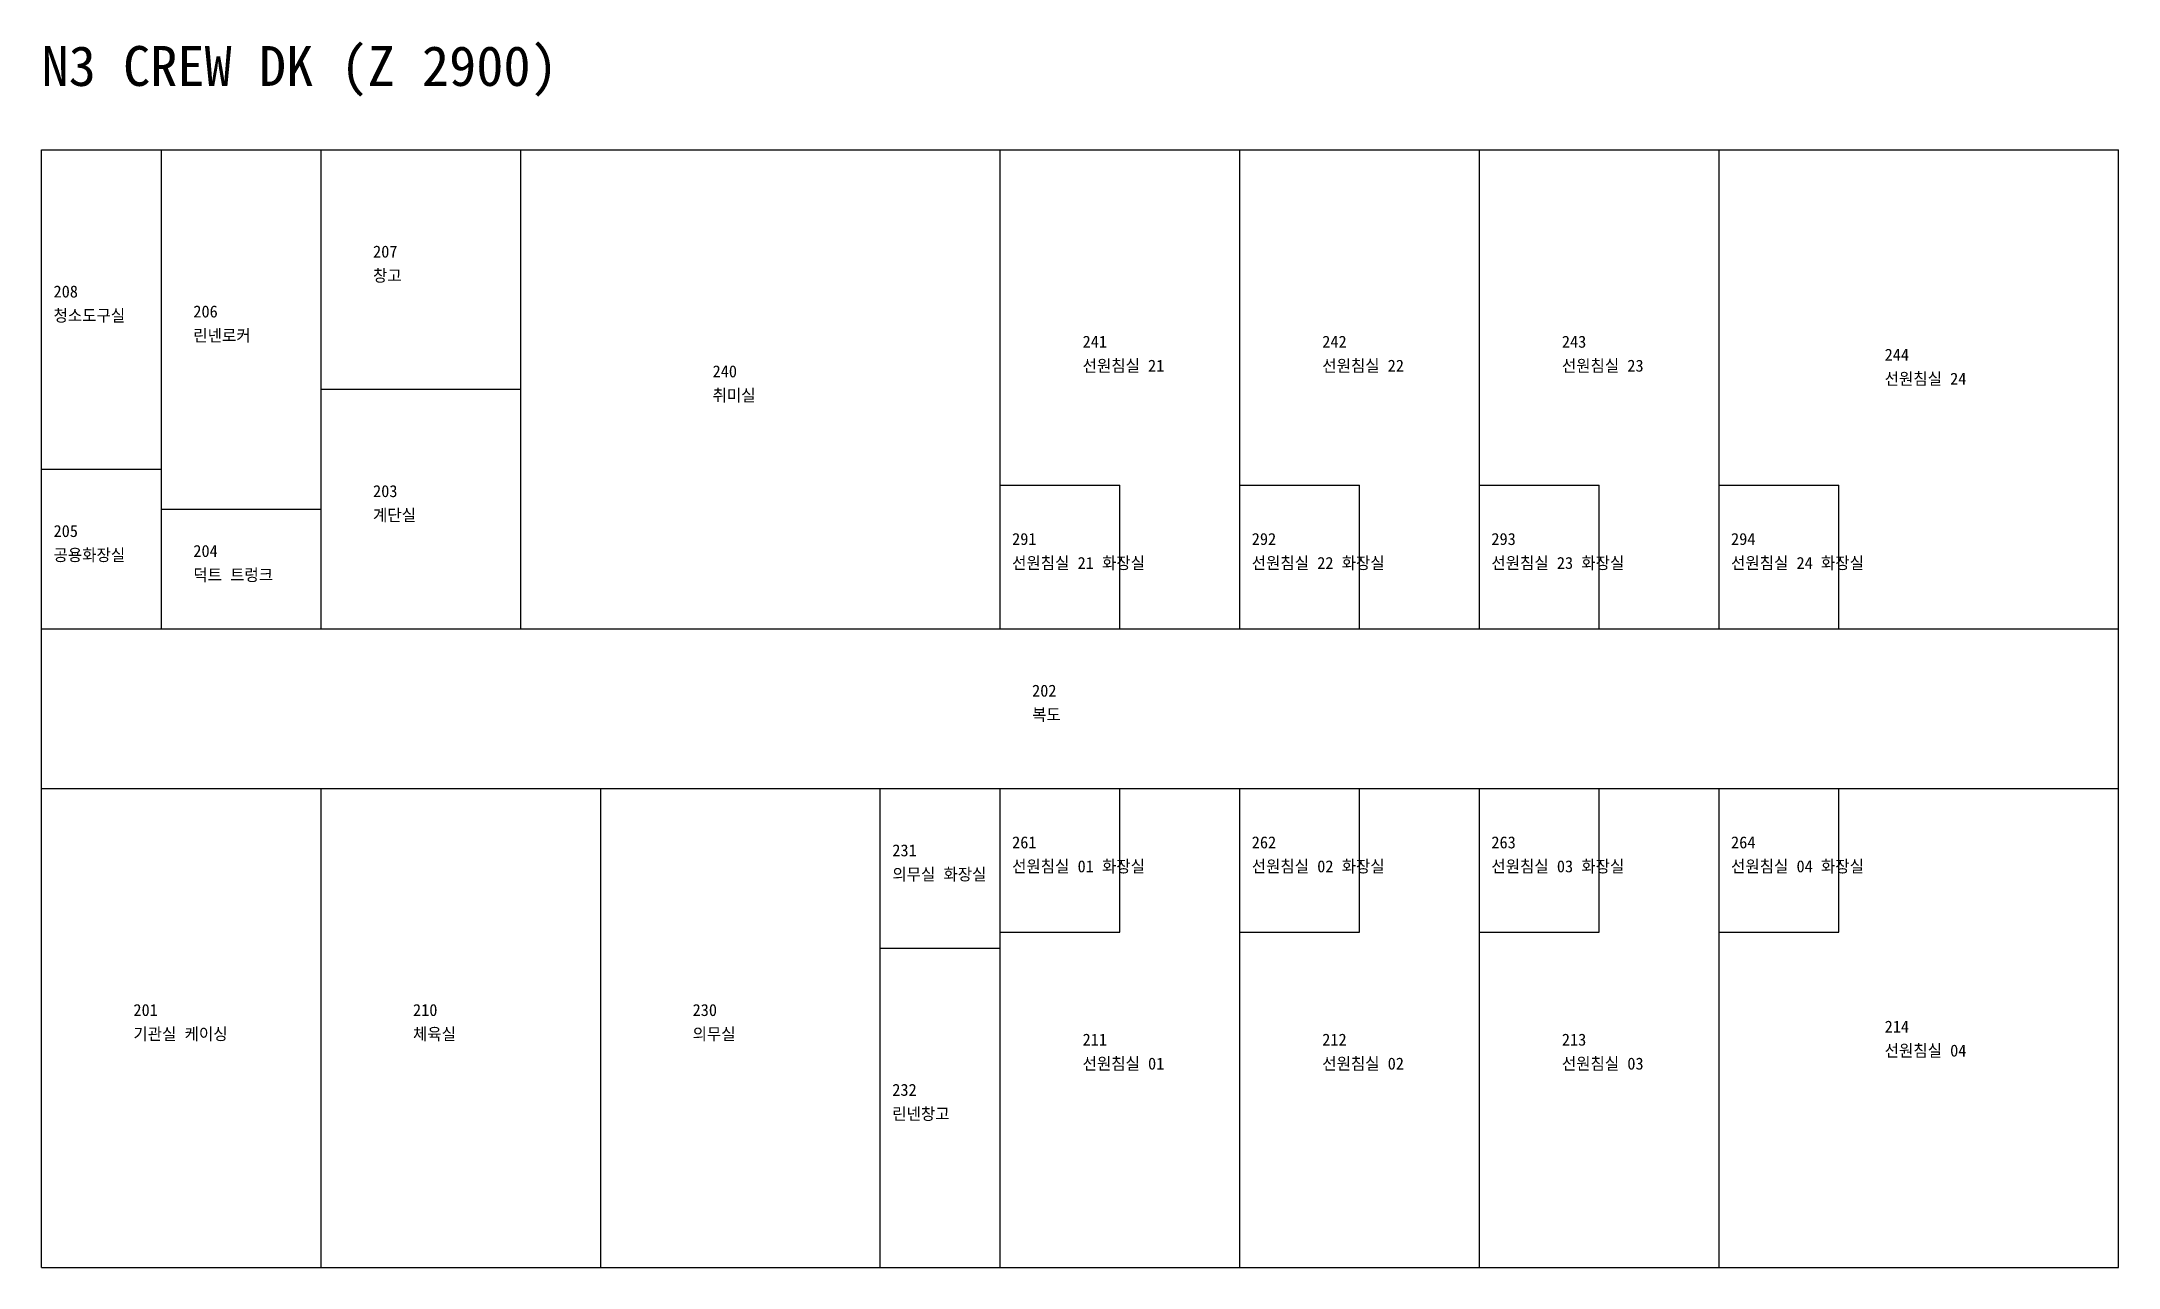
# Model space of a CAD drawing. Header units: millimetres. Extents: x 0 to 26000, y 0 to 15356.
import ezdxf

# ---------------------------------------------------------------- set-up
doc = ezdxf.new("R2010")
doc.units = ezdxf.units.MM
for name, color, linetype in [('DECK_OUTLINE', 7, 'CONTINUOUS'), ('ROOM', 3, 'CONTINUOUS'), ('ROOM_NAME', 5, 'CONTINUOUS'), ('ROOM_NO', 1, 'CONTINUOUS'), ('TITLE', 2, 'CONTINUOUS')]:
    doc.layers.add(name, color=color, linetype=linetype)

msp = doc.modelspace()

# ---------------------------------------------------------------- linework, layer by layer
at = {"layer": 'DECK_OUTLINE'}
for p, q in [((0, 14000), (26000, 14000)), ((0, 0), (0, 14000)), ((26000, 0), (26000, 14000)), ((0, 0), (26000, 0))]:
    msp.add_line(p, q, dxfattribs=at)
at = {"layer": 'ROOM'}
for p, q in [((1500, 8000), (1500, 14000)), ((3500, 8000), (3500, 14000)), ((6000, 8000), (6000, 14000)), ((12000, 8000), (12000, 14000)), ((15000, 8000), (15000, 14000)), ((18000, 8000), (18000, 14000)), ((21000, 8000), (21000, 14000)), ((3500, 11000), (6000, 11000)), ((0, 10000), (1500, 10000)), ((12000, 9800), (13500, 9800)), ((13500, 8000), (13500, 9800)), ((15000, 9800), (16500, 9800)), ((16500, 8000), (16500, 9800)), ((18000, 9800), (19500, 9800)), ((19500, 8000), (19500, 9800)), ((21000, 9800), (22500, 9800)), ((22500, 8000), (22500, 9800)), ((1500, 9500), (3500, 9500)), ((0, 8000), (26000, 8000)), ((0, 6000), (26000, 6000)), ((3500, 0), (3500, 6000)), ((7000, 0), (7000, 6000)), ((10500, 0), (10500, 6000)), ((12000, 0), (12000, 6000)), ((13500, 4200), (13500, 6000)), ((15000, 0), (15000, 6000)), ((16500, 4200), (16500, 6000)), ((18000, 0), (18000, 6000)), ((19500, 4200), (19500, 6000)), ((21000, 0), (21000, 6000)), ((22500, 4200), (22500, 6000)), ((12000, 4200), (13500, 4200)), ((15000, 4200), (16500, 4200)), ((18000, 4200), (19500, 4200)), ((21000, 4200), (22500, 4200)), ((10500, 4000), (12000, 4000))]:
    msp.add_line(p, q, dxfattribs=at)

# ---------------------------------------------------------------- texts
at = {"layer": 'ROOM_NAME'}
for s, p in [('창고', (4150, 12350)), ('청소도구실', (150, 11850)), ('린넨로커', (1900, 11600)), ('선원침실 21', (13032, 11221)), ('선원침실 22', (16032, 11221)), ('선원침실 23', (19032, 11221)), ('선원침실 24', (23073, 11058)), ('취미실', (8400, 10850)), ('계단실', (4150, 9350)), ('공용화장실', (150, 8850)), ('선원침실 21 화장실', (12150, 8750)), ('선원침실 22 화장실', (15150, 8750)), ('선원침실 23 화장실', (18150, 8750)), ('선원침실 24 화장실', (21150, 8750)), ('덕트 트렁크', (1900, 8600)), ('복도', (12400, 6850)), ('의무실 화장실', (10650, 4850)), ('선원침실 01 화장실', (12150, 4950)), ('선원침실 02 화장실', (15150, 4950)), ('선원침실 03 화장실', (18150, 4950)), ('선원침실 04 화장실', (21150, 4950)), ('기관실 케이싱', (1150, 2850)), ('체육실', (4650, 2850)), ('의무실', (8150, 2850)), ('선원침실 01', (13032, 2479)), ('선원침실 02', (16032, 2479)), ('선원침실 03', (19032, 2479)), ('선원침실 04', (23073, 2642)), ('린넨창고', (10650, 1850))]:
    msp.add_text(s, height=150, dxfattribs=at).set_placement(p)
at = {"layer": 'ROOM_NO'}
for s, p in [('207', (4150, 12650)), ('208', (150, 12150)), ('206', (1900, 11900)), ('241', (13032, 11521)), ('242', (16032, 11521)), ('243', (19032, 11521)), ('244', (23073, 11358)), ('240', (8400, 11150)), ('203', (4150, 9650)), ('205', (150, 9150)), ('291', (12150, 9050)), ('292', (15150, 9050)), ('293', (18150, 9050)), ('294', (21150, 9050)), ('204', (1900, 8900)), ('202', (12400, 7150)), ('231', (10650, 5150)), ('261', (12150, 5250)), ('262', (15150, 5250)), ('263', (18150, 5250)), ('264', (21150, 5250)), ('201', (1150, 3150)), ('210', (4650, 3150)), ('230', (8150, 3150)), ('211', (13032, 2779)), ('212', (16032, 2779)), ('213', (19032, 2779)), ('214', (23073, 2942)), ('232', (10650, 2150))]:
    msp.add_text(s, height=150, dxfattribs=at).set_placement(p)
at = {"layer": 'TITLE'}
msp.add_text('N3 CREW DK (Z 2900)', height=500, dxfattribs=at).set_placement((0, 14800))

doc.saveas('drawing.dxf')
